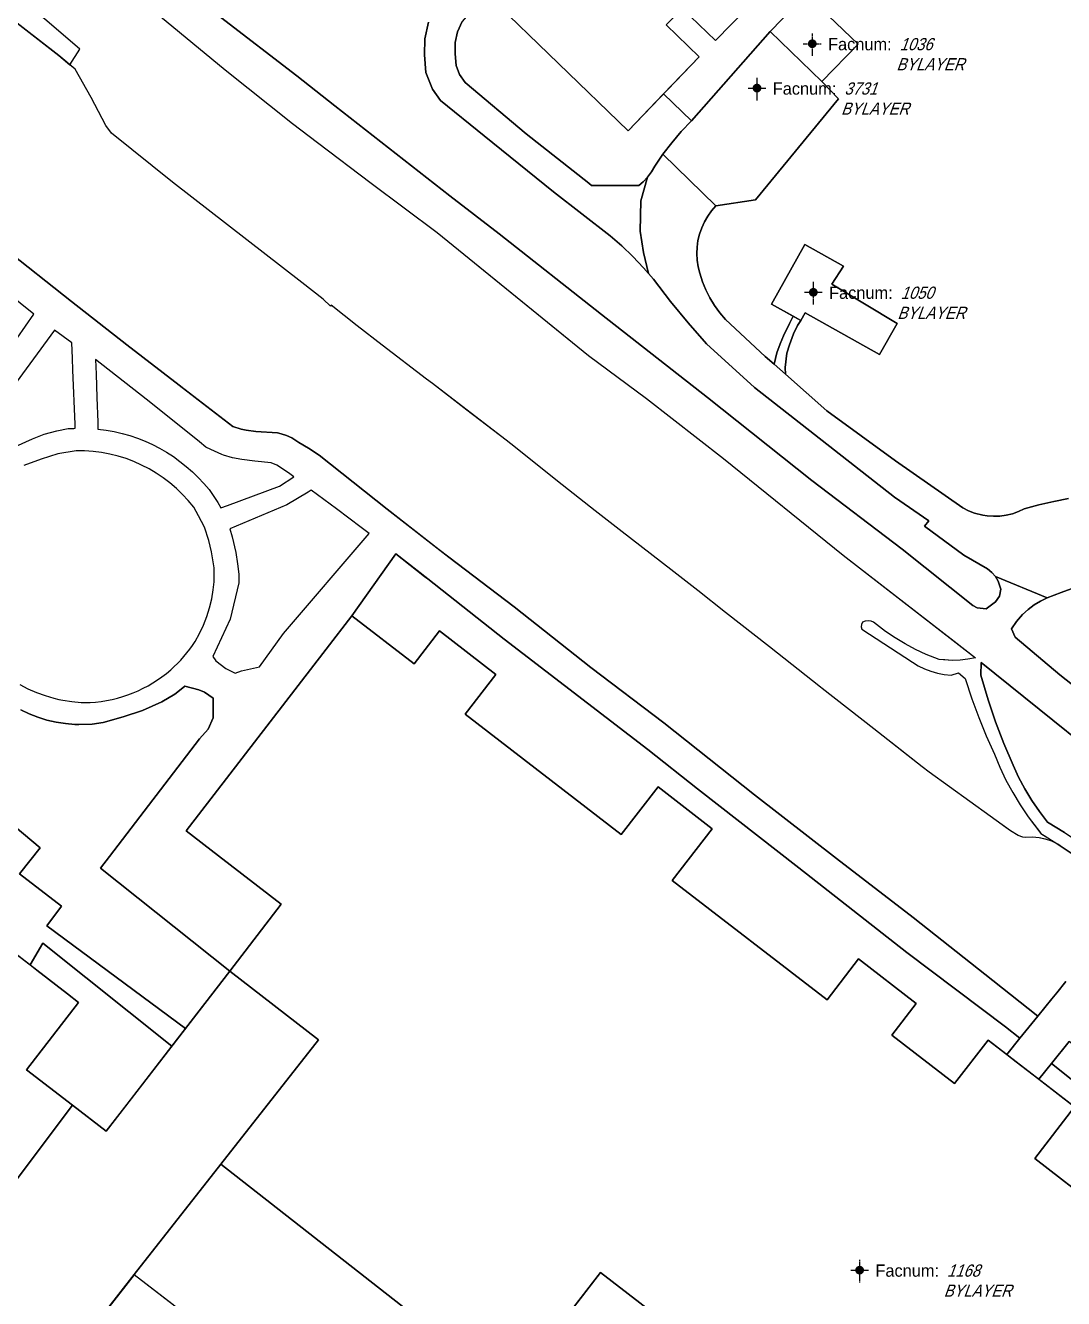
# Model space of a CAD drawing. Header units: inches. Extents: x 1273557 to 1282364, y 239587 to 246310.
# Drawn here: x 1276394.1 to 1276750.7, y 240897.6 to 241334.9 of the extents above; entities that cross this region are included whole.
import ezdxf
from ezdxf.enums import TextEntityAlignment as Align

# ---------------------------------------------------------------- set-up
doc = ezdxf.new("R2010")
doc.units = ezdxf.units.IN
doc.header["$MEASUREMENT"] = 0
doc.linetypes.add('DASHED2', pattern=[0.375, 0.25, -0.125])
doc.layers.add('BLDG-DATA', color=159, linetype='DASHED2', lineweight=30)
for name, color, linetype in [('BLDG-UW', 231, 'Continuous'), ('GRASS', 3, 'Continuous'), ('PATH', 253, 'Continuous'), ('PATH-ISLAND', 252, 'Continuous'), ('PRKG-DATA', 255, 'Continuous'), ('PRKG-UW', 6, 'Continuous'), ('STREET-NONUW', 4, 'Continuous'), ('STREET-UW', 50, 'Continuous')]:
    doc.layers.add(name, color=color, linetype=linetype)
doc.styles.add('SS_LITE', font='FRABK.TTF', dxfattribs={"height": 16})

# ---------------------------------------------------------------- blocks, each defined once
blk = doc.blocks.new('*U1')
for p, q in [((-3.08, 0), (3.08, 0)), ((0, 3.55), (0, -4.2))]:
    blk.add_line(p, q)
at = {"const_width": 1.5}
blk.add_lwpolyline([(-0.75, 0, 1), (0.75, 0, 1)], format="xyb", close=True, dxfattribs=at)
at = {"layer": 'BLDG-DATA', "color": 1, "style": 'SS_LITE'}
blk.add_text('Facnum:', height=4.2, dxfattribs=at).set_placement((27.26, -2.25), align=Align.RIGHT)
at = {"layer": 'BLDG-DATA', "color": 7, "style": 'SS_LITE', "oblique": 20, "width": 0.9, "flags": 8}
for tag, p in [('FACNUM', (29.98, -2.25)), ('OBJECT', (28.84, -9.16))]:
    blk.add_attdef(tag, p, '', height=4.2, dxfattribs=at)
blk = doc.blocks.new('*U8')
for p, q in [((-3.08, 0), (3.08, 0)), ((0, 3.55), (0, -4.2))]:
    blk.add_line(p, q)
at = {"const_width": 1.5}
blk.add_lwpolyline([(-0.75, 0, 1), (0.75, 0, 1)], format="xyb", close=True, dxfattribs=at)
at = {"layer": 'PRKG-DATA', "color": 1, "style": 'SS_LITE'}
blk.add_text('Facnum:', height=4.2, dxfattribs=at).set_placement((27.26, -2.25), align=Align.RIGHT)
at = {"layer": 'PRKG-DATA', "color": 7, "style": 'SS_LITE', "oblique": 20, "width": 0.9, "flags": 8}
for tag, p in [('FACNUM', (29.98, -2.25)), ('OBJECT', (28.84, -9.16))]:
    blk.add_attdef(tag, p, '', height=4.2, dxfattribs=at)

msp = doc.modelspace()

# ---------------------------------------------------------------- linework, layer by layer
at = {"layer": 'BLDG-UW'}
for points in [[(1276553.26, 241345.08), (1276577.69, 241370.32), (1276589.14, 241359.24), (1276594.68, 241364.96), (1276583.23, 241376.04), (1276599.82, 241393.18), (1276611.29, 241382.07), (1276613.72, 241384.57), (1276638.72, 241360.37), (1276636.3, 241357.87), (1276647.71, 241346.82), (1276631.11, 241329.67), (1276619.66, 241340.75), (1276614.14, 241335.04), (1276625.46, 241324.08), (1276601.15, 241298.72), (1276553.26, 241345.08)], [(1276662.31, 241345.67), (1276680.08, 241328.49), (1276667.63, 241315.61), (1276649.86, 241332.79), (1276662.31, 241345.67)], [(1276671.11, 241246.01), (1276675.14, 241252.25), (1276661.84, 241259.7), (1276650.35, 241239.2), (1276660.48, 241233.52), (1276661.95, 241236.15), (1276687.4, 241221.89), (1276693.47, 241232.47)], [(1276408.49, 241002.32), (1276398, 241010.41), (1276385.4, 241020.13), (1276361.29, 241038.73), (1276329.21, 241063.48), (1276310.96, 241077.56), (1276306.9, 241080.69), (1276280.1, 241101.37), (1276278.02, 241102.97), (1276263.35, 241083.94), (1276260.14, 241079.78), (1276240.93, 241094.61), (1276172.49, 241006.79), (1276228.31, 240963.29), (1276284.29, 240919.66), (1276293.02, 240930.99), (1276352.02, 240886.62), (1276391.24, 240938.77), (1276410.22, 240964.01), (1276394.49, 240976.15), (1276412.37, 240999.32)], [(1276220.43, 240836.86), (1276347.42, 240738.91), (1276423.99, 240838.19), (1276395.68, 240860.03), (1276431.5, 240905.82), (1276461.23, 240943.81), (1276494.77, 240986.53), (1276464.27, 241010.06), (1276421.84, 240955.05), (1276410.22, 240964.01), (1276391.24, 240938.77), (1276352.02, 240886.62), (1276293.02, 240930.99)], [(1276461.23, 240943.81), (1276431.5, 240905.82), (1276531.47, 240828.68), (1276560.32, 240866.09)], [(1276504.51, 240699.7), (1276637.59, 240871.1), (1276591.57, 240906.6), (1276459.04, 240734.8), (1276438.64, 240750.51), (1276396.11, 240695.39), (1276406.85, 240687.08), (1276440.05, 240661.47), (1276449.22, 240654.4), (1276478.75, 240631.62), (1276483.39, 240628.06), (1276485.96, 240631.49), (1276512.69, 240667.5), (1276525.44, 240683.55), (1276504.51, 240699.7)]]:
    msp.add_lwpolyline(points, close=True, dxfattribs=at)
msp.add_lwpolyline([(1276762.72, 240928.82), (1276740.79, 240945.73), (1276754.46, 240963.46), (1276745.41, 240970.45), (1276734.39, 240978.94), (1276724.74, 240986.39), (1276713.21, 240971.45), (1276691.65, 240988.09), (1276700.05, 240998.97), (1276680.24, 241014.25), (1276669.43, 241000.24), (1276616.29, 241041.22), (1276630.02, 241059), (1276611.39, 241073.39), (1276598.72, 241056.96), (1276545.15, 241098.28), (1276555.68, 241111.93), (1276536.28, 241126.9), (1276527.56, 241115.6), (1276506.2, 241132.08), (1276497.35, 241120.6), (1276449.28, 241058.28), (1276460.4, 241049.7), (1276481.99, 241033.05), (1276464.27, 241010.06), (1276494.77, 240986.53), (1276461.23, 240943.81), (1276560.32, 240866.09), (1276591.57, 240906.6), (1276637.59, 240871.1)], dxfattribs=at)
at = {"layer": 'GRASS'}
for points in [[(1276553.26, 241345.08), (1276548.09, 241340.71), (1276546.12, 241338.66), (1276544.15, 241336.21), (1276542.55, 241332.67), (1276541.75, 241329.03), (1276541.65, 241325.1), (1276542, 241321.08), (1276543.2, 241317.99), (1276545.1, 241315.26), (1276566.06, 241297.62), (1276587.56, 241280.69), (1276588.57, 241279.94), (1276604.74, 241279.94), (1276606.27, 241281.21), (1276607.81, 241282.82), (1276609.14, 241284.59), (1276610.26, 241286.51), (1276613.08, 241290.64), (1276616.13, 241294.62), (1276619.38, 241298.44), (1276622.83, 241302.07), (1276613.31, 241311.4), (1276601.15, 241298.72)], [(1276410.35, 241216.43), (1276410.24, 241220.61), (1276410.09, 241225.91), (1276404.03, 241230.21), (1276388.42, 241208.8), (1276372.58, 241188.47), (1276366.77, 241180.7), (1276373.66, 241175.56), (1276379.46, 241182.17), (1276384.57, 241186.56), (1276390.68, 241190.22), (1276396.51, 241192.93), (1276400.53, 241194.51), (1276404.88, 241195.7), (1276408.72, 241196.46), (1276410.73, 241196.5), (1276411.21, 241196.51), (1276411.15, 241197.98)], [(1276500.89, 241168.83), (1276492.29, 241175.31), (1276491.21, 241174.63), (1276483.9, 241170.28), (1276464.28, 241162), (1276465.06, 241159.2), (1276466.37, 241153.83), (1276466.93, 241150.01), (1276467.42, 241146.41), (1276467.44, 241143.4), (1276464.45, 241130.94), (1276458.43, 241118.19), (1276459.48, 241116.65), (1276462.9, 241114), (1276466.16, 241112.37), (1276468.3, 241113.19), (1276474.45, 241114.59), (1276482.74, 241126.02), (1276512.15, 241160.36), (1276509.36, 241162.46)], [(1276659.7, 241045.53), (1276624.93, 241072.71), (1276607.85, 241086.23), (1276558.56, 241124.08), (1276532.34, 241144.76), (1276521.36, 241153.43), (1276506.2, 241132.08), (1276527.56, 241115.6), (1276536.28, 241126.9), (1276555.68, 241111.93), (1276545.15, 241098.28), (1276598.72, 241056.96), (1276611.39, 241073.39), (1276630.02, 241059), (1276616.29, 241041.22), (1276669.43, 241000.24), (1276680.24, 241014.25), (1276700.05, 240998.97), (1276691.65, 240988.09), (1276713.21, 240971.45), (1276724.74, 240986.39), (1276731.19, 240981.41), (1276735.69, 240986.99), (1276730.74, 240990.93), (1276696.82, 241016.46)], [(1276722.38, 241116.13), (1276722.28, 241111.74), (1276724.78, 241103.3), (1276727.34, 241095.73), (1276730.19, 241088.24), (1276733.32, 241080.86), (1276735.22, 241076.7), (1276737.36, 241072.64), (1276739.74, 241068.7), (1276742.36, 241064.9), (1276745.19, 241061.26), (1276751.04, 241057.66), (1276756.77, 241053.86), (1276762.38, 241049.88), (1276767.85, 241045.72), (1276773.17, 241041.38), (1276777.08, 241038.29), (1276785.07, 241048.2), (1276793.82, 241059.05), (1276781.52, 241068.48)], [(1276444.42, 240984.33), (1276400.04, 241019.65), (1276395.71, 241012.18), (1276398, 241010.41), (1276408.49, 241002.32), (1276412.37, 240999.32), (1276394.49, 240976.15), (1276410.22, 240964.01), (1276421.84, 240955.05), (1276429.01, 240964.35)]]:
    msp.add_lwpolyline(points, close=True, dxfattribs=at)
for points in [[(1276662.31, 241345.67), (1276680.08, 241328.49), (1276667.63, 241315.61), (1276673.35, 241309.65), (1276644.9, 241274.94), (1276631.27, 241272.95), (1276629.78, 241271.24), (1276628.45, 241269.4), (1276627.32, 241267.44), (1276626.37, 241265.38), (1276625.63, 241263.23), (1276625.1, 241261.03), (1276624.78, 241258.78), (1276624.68, 241256.52), (1276624.8, 241254.25), (1276625.14, 241252.01), (1276625.69, 241249.81), (1276626.61, 241246.88), (1276627.76, 241244.04), (1276629.14, 241241.3), (1276630.74, 241238.68), (1276632.55, 241236.2), (1276634.55, 241233.87), (1276648.18, 241221.2), (1276651.22, 241218.52), (1276652.24, 241222.39), (1276653.36, 241225.54), (1276654.48, 241228.26), (1276656.51, 241232.48), (1276657.74, 241235.06), (1276650.35, 241239.2), (1276661.84, 241259.7), (1276675.14, 241252.25), (1276671.11, 241246.01), (1276693.47, 241232.47), (1276687.4, 241221.89), (1276661.95, 241236.15), (1276660.48, 241233.52), (1276659.29, 241231.79), (1276657.91, 241228.95), (1276656.59, 241225.2), (1276655.61, 241222.28), (1276654.99, 241217.36), (1276655.15, 241215.06), (1276669.35, 241202.57), (1276692.91, 241185.36), (1276716.11, 241169.17), (1276718.07, 241168.18), (1276720.12, 241167.4), (1276722.9, 241166.71), (1276724.41, 241166.45), (1276726.6, 241166.31), (1276728.79, 241166.38), (1276730.97, 241166.68), (1276733.1, 241167.19), (1276735.17, 241167.91), (1276737.16, 241168.83), (1276742.19, 241170.23), (1276747.28, 241171.41), (1276752.42, 241172.38)], [(1276435.94, 241341.76), (1276462.75, 241319.66), (1276485.86, 241301.19), (1276494.44, 241294.68), (1276512.86, 241280.69), (1276535.5, 241263.77), (1276566.65, 241238.49), (1276587.54, 241221.55), (1276607.41, 241206.79), (1276633.84, 241186.17), (1276675.01, 241152.89), (1276713.14, 241123.35), (1276720.43, 241117.7), (1276717.81, 241117.18), (1276715.16, 241116.88), (1276712.5, 241116.81), (1276709.93, 241116.96), (1276707.93, 241117.07), (1276703.49, 241118.86), (1276699.84, 241120.56), (1276696.28, 241122.45), (1276692.82, 241124.52), (1276689.48, 241126.78), (1276685.35, 241129.88), (1276684.54, 241130.24), (1276683.54, 241130.39), (1276682.53, 241130.27), (1276681.59, 241129.9), (1276681.24, 241129.16), (1276681.18, 241128.35), (1276681.41, 241127.56), (1276698.74, 241116.19), (1276700.77, 241114.96), (1276702.9, 241113.91), (1276705.11, 241113.06), (1276707.39, 241112.42), (1276709.71, 241111.98), (1276712.06, 241111.76), (1276714.56, 241112.5), (1276716.9, 241110.54), (1276719.19, 241103.58), (1276721.55, 241097.16), (1276724.14, 241090.84), (1276726.96, 241084.64), (1276728.81, 241080.13), (1276730.89, 241075.71), (1276733.21, 241071.39), (1276735.75, 241067.19), (1276737.12, 241065.17), (1276738.52, 241063.12), (1276742.4, 241057.99), (1276742.87, 241057.36), (1276744.6, 241056.32), (1276745.28, 241055.91), (1276748.68, 241053.69), (1276746.64, 241054.67), (1276744.49, 241055.39), (1276744.2, 241055.45), (1276742.27, 241055.85), (1276741.14, 241055.95), (1276740.02, 241056.04), (1276737.75, 241055.95), (1276736.7, 241056.14), (1276735.13, 241056.65), (1276732.48, 241058.26), (1276730.87, 241059.42), (1276725.44, 241063.32), (1276704.52, 241078.37), (1276702.14, 241080.23), (1276694.5, 241086.23), (1276685.45, 241093.32), (1276667.79, 241107.17), (1276667.21, 241107.63), (1276649.61, 241121.48), (1276634.6, 241133.29), (1276625.05, 241140.8), (1276616.85, 241147.16), (1276597.99, 241161.77), (1276589.75, 241168.16), (1276576.88, 241178.39), (1276562.44, 241189.88), (1276559.18, 241192.39), (1276545.69, 241202.8), (1276533.94, 241211.86), (1276531.91, 241213.41), (1276516.65, 241225.11), (1276507.99, 241231.74), (1276499.15, 241238.79), (1276498.88, 241238.5), (1276496.33, 241240.83), (1276489.03, 241246.61), (1276444.58, 241281.03), (1276423.68, 241297.89), (1276421.68, 241300.55), (1276416.72, 241310.13), (1276411.16, 241319.91), (1276409.36, 241321.41), (1276412.78, 241326.77), (1276400.65, 241337.13)], [(1276461.11, 241337.68), (1276487.27, 241317.53), (1276500.41, 241307.26), (1276513.56, 241296.98), (1276539.85, 241276.38), (1276556.76, 241263.3), (1276591.99, 241235.55), (1276628.42, 241207.08), (1276664.22, 241178.64), (1276695.26, 241154.98), (1276719.47, 241135.7), (1276720.95, 241134.81), (1276724.05, 241134.51), (1276727.3, 241136.9), (1276728.64, 241138.91), (1276729.18, 241141.21), (1276728.18, 241144.06), (1276727.33, 241145.6), (1276725.98, 241146.98), (1276724.49, 241148.21), (1276716.41, 241152.97), (1276702.89, 241162.93), (1276704.44, 241164.69), (1276692.6, 241172.84), (1276644.53, 241210.49), (1276628.07, 241225.5), (1276621.77, 241232.71), (1276615.69, 241240.11), (1276609.85, 241247.69), (1276608.12, 241249.68), (1276606.39, 241251.67), (1276602.75, 241255.49), (1276598.94, 241259.14), (1276594.97, 241262.61), (1276575.52, 241277.76), (1276551.64, 241297), (1276536.62, 241309.1), (1276533.89, 241313.03), (1276531.68, 241318.68), (1276531.16, 241324.79), (1276531.3, 241330.29), (1276532.54, 241335.98)], [(1276391.31, 241227.5), (1276396.96, 241235.7), (1276382.78, 241247.01)], [(1276755.75, 241142.28), (1276749.83, 241140.11), (1276747.47, 241139.22), (1276745.08, 241138.32), (1276742.78, 241137.19), (1276740.59, 241135.86), (1276738.52, 241134.33), (1276736.6, 241132.61), (1276734.56, 241130.19), (1276732.78, 241127.65), (1276734.02, 241124.72), (1276749.34, 241111.88), (1276795.86, 241075.22)], [(1276373.25, 241074.1), (1276399.13, 241052.43), (1276392.06, 241043.45), (1276406.54, 241032.38), (1276401.49, 241025.62), (1276449.09, 240990.38), (1276464.27, 241010.06), (1276419.88, 241045.45), (1276422.97, 241049.48), (1276453.94, 241089.86), (1276456.85, 241093.15), (1276458.61, 241097.1), (1276458.63, 241103.8), (1276455.62, 241105.87), (1276453.64, 241106.65), (1276448.87, 241107.93), (1276447.59, 241106.91), (1276445.44, 241105.18), (1276440.98, 241102.54), (1276434.28, 241099.61), (1276427.64, 241097.42), (1276420.82, 241095.51), (1276417.01, 241094.87), (1276412.44, 241094.82), (1276411.06, 241094.8), (1276407.84, 241095.08), (1276404.65, 241095.58), (1276401.5, 241096.31), (1276398.41, 241097.27), (1276395.39, 241098.44), (1276392.47, 241099.82)], [(1276949.26, 240819.37), (1276838.67, 240904.06), (1276779.75, 240951.91), (1276746.57, 240978.33), (1276742.21, 240972.92), (1276754.46, 240963.46), (1276754.46, 240963.46), (1276740.79, 240945.73), (1276762.72, 240928.82), (1276771.33, 240939.98), (1276788.86, 240926.45), (1276784.94, 240921.36), (1276780.49, 240915.59), (1276835.88, 240872.88)]]:
    msp.add_lwpolyline(points, dxfattribs=at)
msp.add_lwpolyline([(1276435.58, 241206.47), (1276418.17, 241220.17), (1276418.35, 241215.14), (1276418.63, 241207.08), (1276418.93, 241198.61), (1276419.01, 241196.25, -0.200841), (1276457.17, 241175.44), (1276460.15, 241171.03), (1276461.21, 241169.18), (1276463.53, 241170.04), (1276481.31, 241176.62), (1276486.3, 241179.81), (1276484.5, 241181.17), (1276480.39, 241183.87), (1276478.46, 241184.64), (1276472.9, 241185.22), (1276468.48, 241185.78), (1276465.18, 241186.33), (1276462.18, 241187.32), (1276461.5, 241187.55), (1276457.78, 241189.27), (1276456.11, 241190.05), (1276453.88, 241191.83), (1276448.04, 241196.51)], format="xyb", close=True, dxfattribs=at)
msp.add_lwpolyline([(1276392.18, 241108.56), (1276394.97, 241107.08), (1276397.86, 241105.79), (1276400.83, 241104.69), (1276403.86, 241103.8), (1276405.58, 241103.42), (1276406.95, 241103.11), (1276410.07, 241102.63), (1276413.22, 241102.36), (1276416.3, 241102.3, 0.1663), (1276443.98, 241113.58, 0.069757), (1276452.39, 241123.26), (1276453.92, 241126.02), (1276455.26, 241128.88), (1276456.4, 241131.82), (1276457.34, 241134.83), (1276458.08, 241137.89), (1276458.61, 241141), (1276458.93, 241143.77), (1276458.89, 241148.59), (1276458.04, 241154.06), (1276457.13, 241157.96), (1276455.55, 241162.52), (1276453.54, 241166.5), (1276451.89, 241169.38, 0.237705), (1276411.49, 241188.82), (1276405.19, 241187.77), (1276399.5, 241185.91), (1276393.58, 241183.76)], format="xyb", dxfattribs=at)
at = {"layer": 'PATH'}
for points in [[(1276378.65, 241345.51), (1276405.62, 241324.54), (1276409.36, 241321.41), (1276412.78, 241326.77), (1276400.65, 241337.13), (1276381.73, 241351.72)], [(1276614.14, 241335.04), (1276625.46, 241324.08), (1276613.31, 241311.4), (1276622.83, 241302.07), (1276649.86, 241332.79), (1276662.31, 241345.67)], [(1276647.71, 241346.82), (1276631.11, 241329.67), (1276619.66, 241340.75)], [(1276435.94, 241341.76), (1276462.75, 241319.66), (1276485.86, 241301.19), (1276494.44, 241294.68), (1276512.86, 241280.69), (1276535.5, 241263.77), (1276587.54, 241221.55), (1276607.41, 241206.79), (1276633.84, 241186.17), (1276675.01, 241152.89), (1276720.43, 241117.7), (1276717.81, 241117.18), (1276715.16, 241116.88), (1276712.5, 241116.81), (1276707.93, 241117.07), (1276703.49, 241118.86), (1276699.84, 241120.56), (1276696.28, 241122.45), (1276692.82, 241124.52), (1276689.48, 241126.78), (1276685.35, 241129.88), (1276684.54, 241130.24), (1276683.54, 241130.39), (1276682.53, 241130.27), (1276681.59, 241129.9), (1276681.24, 241129.16), (1276681.18, 241128.35), (1276681.41, 241127.56), (1276698.74, 241116.19), (1276700.77, 241114.96), (1276702.9, 241113.91), (1276705.11, 241113.06), (1276707.39, 241112.42), (1276709.71, 241111.98), (1276712.06, 241111.76), (1276714.56, 241112.5), (1276716.9, 241110.54), (1276719.19, 241103.58), (1276721.55, 241097.16), (1276724.14, 241090.84), (1276726.96, 241084.64), (1276728.81, 241080.13), (1276730.89, 241075.71), (1276733.21, 241071.39), (1276735.75, 241067.19), (1276738.52, 241063.12), (1276742.87, 241057.36), (1276745.28, 241055.91), (1276748.68, 241053.69), (1276753.67, 241050.34)], [(1276795.86, 241075.22), (1276749.34, 241111.88), (1276734.02, 241124.72), (1276732.78, 241127.65), (1276734.56, 241130.19), (1276736.6, 241132.61), (1276738.52, 241134.33), (1276740.59, 241135.86), (1276742.78, 241137.19), (1276745.08, 241138.32), (1276727.33, 241145.6), (1276728.18, 241144.06), (1276729.18, 241141.21), (1276728.64, 241138.91), (1276727.3, 241136.9), (1276724.05, 241134.51), (1276720.95, 241134.81), (1276719.47, 241135.7), (1276695.26, 241154.98), (1276664.22, 241178.64), (1276628.42, 241207.08), (1276591.99, 241235.55), (1276556.76, 241263.3), (1276539.85, 241276.38), (1276513.56, 241296.98), (1276500.41, 241307.26), (1276487.27, 241317.53), (1276461.11, 241337.68)], [(1276532.54, 241335.98), (1276531.3, 241330.29), (1276531.16, 241324.79), (1276531.68, 241318.68), (1276533.89, 241313.03), (1276536.62, 241309.1), (1276551.64, 241297), (1276575.52, 241277.76), (1276594.97, 241262.61), (1276598.94, 241259.14), (1276602.75, 241255.49), (1276606.39, 241251.67), (1276608.12, 241249.68), (1276606.36, 241256.88), (1276605.23, 241264.23), (1276605.42, 241274.68), (1276607.81, 241282.82), (1276606.27, 241281.21), (1276604.74, 241279.94), (1276588.57, 241279.94), (1276587.56, 241280.69), (1276566.06, 241297.62), (1276545.1, 241315.26), (1276543.2, 241317.99), (1276542, 241321.08), (1276541.65, 241325.1), (1276541.75, 241329.03), (1276542.55, 241332.67), (1276544.15, 241336.21)], [(1276392.47, 241099.82), (1276395.39, 241098.44), (1276398.41, 241097.27), (1276401.5, 241096.31), (1276404.65, 241095.58), (1276407.84, 241095.08), (1276411.06, 241094.8), (1276412.44, 241094.82), (1276417.01, 241094.87), (1276420.82, 241095.51), (1276427.64, 241097.42), (1276434.28, 241099.61), (1276440.98, 241102.54), (1276445.44, 241105.18), (1276447.59, 241106.91), (1276448.87, 241107.93), (1276453.64, 241106.65), (1276455.62, 241105.87), (1276458.63, 241103.8), (1276458.61, 241097.1), (1276456.85, 241093.15), (1276453.94, 241089.86), (1276422.97, 241049.48), (1276419.88, 241045.45), (1276464.27, 241010.06), (1276481.99, 241033.05), (1276460.4, 241049.7), (1276449.28, 241058.28), (1276497.35, 241120.6), (1276506.2, 241132.08), (1276521.36, 241153.43), (1276531.21, 241145.66), (1276532.34, 241144.76), (1276558.56, 241124.08), (1276607.85, 241086.23), (1276624.93, 241072.71), (1276659.7, 241045.53), (1276696.82, 241016.46), (1276730.74, 240990.93), (1276735.69, 240986.99), (1276741.79, 240994.55), (1276726.4, 241006.87), (1276698.98, 241028.47), (1276672.68, 241048.71), (1276644.46, 241070.62), (1276613.4, 241095.36), (1276588.26, 241114.4), (1276561.91, 241135.21), (1276539.51, 241152.21), (1276536.23, 241154.77), (1276518.33, 241168.73), (1276494.96, 241187.26), (1276491.32, 241189.67), (1276488.04, 241191.69), (1276485.61, 241193.22), (1276483.74, 241194.03), (1276481.94, 241194.66), (1276480.69, 241194.91), (1276473.24, 241195.38), (1276469.96, 241195.86), (1276468.23, 241196.18), (1276465.37, 241197.13), (1276457.85, 241202.9), (1276448.54, 241210.04), (1276446.87, 241211.32), (1276428.9, 241225.2), (1276409.93, 241240.06), (1276386.21, 241258.79)], [(1276751.04, 241057.66), (1276745.19, 241061.26), (1276742.36, 241064.9), (1276739.74, 241068.7), (1276737.36, 241072.64), (1276735.22, 241076.7), (1276733.32, 241080.86), (1276730.19, 241088.24), (1276727.34, 241095.73), (1276724.78, 241103.3), (1276722.28, 241111.74), (1276722.38, 241116.13), (1276781.52, 241068.48)], [(1276385.4, 241020.13), (1276395.71, 241012.18), (1276400.04, 241019.65), (1276444.42, 240984.33), (1276449.09, 240990.38), (1276401.49, 241025.62), (1276406.54, 241032.38), (1276392.06, 241043.45), (1276399.13, 241052.43), (1276373.25, 241074.1)], [(1276751.42, 241006.48), (1276748.34, 241002.67), (1276746.67, 241000.6), (1276741.79, 240994.55), (1276735.69, 240986.99), (1276731.19, 240981.41), (1276734.39, 240978.94), (1276742.21, 240972.92), (1276746.57, 240978.33), (1276752.64, 240985.86)], [(1276865.83, 240896.23), (1276856.96, 240903.3), (1276835.47, 240920.85), (1276819.24, 240934.02), (1276787.47, 240958.9), (1276755.06, 240983.92), (1276752.64, 240985.86), (1276746.57, 240978.33), (1276779.75, 240951.91), (1276838.67, 240904.06), (1276949.26, 240819.37)], [(1276458.83, 240884.71), (1276431.49, 240905.8), (1276395.68, 240860.03)]]:
    msp.add_lwpolyline(points, dxfattribs=at)
msp.add_lwpolyline([(1276656.59, 241225.2), (1276657.91, 241228.95), (1276659.29, 241231.79), (1276660.48, 241233.52), (1276657.74, 241235.06), (1276656.51, 241232.48), (1276654.48, 241228.26), (1276653.36, 241225.54), (1276652.24, 241222.39), (1276651.22, 241218.52), (1276655.15, 241215.06), (1276654.99, 241217.36), (1276655.61, 241222.28)], close=True, dxfattribs=at)
at = {"layer": 'PATH-ISLAND'}
msp.add_lwpolyline([(1276391.31, 241227.5), (1276396.96, 241235.7), (1276382.78, 241247.01)], dxfattribs=at)
for points in [[(1276410.35, 241216.43), (1276410.24, 241220.61), (1276410.09, 241225.91), (1276404.03, 241230.21), (1276388.42, 241208.8), (1276372.58, 241188.47), (1276366.77, 241180.7), (1276373.66, 241175.56), (1276379.46, 241182.17), (1276384.57, 241186.56), (1276390.68, 241190.22), (1276396.51, 241192.93), (1276400.53, 241194.51), (1276404.88, 241195.7), (1276408.72, 241196.46), (1276410.73, 241196.5), (1276411.21, 241196.51), (1276411.15, 241197.98)], [(1276512.15, 241160.36), (1276509.36, 241162.46), (1276500.89, 241168.83), (1276492.29, 241175.31), (1276491.21, 241174.63), (1276483.9, 241170.28), (1276464.28, 241162), (1276465.06, 241159.2), (1276466.37, 241153.83), (1276466.93, 241150.01), (1276467.42, 241146.41), (1276467.44, 241143.4), (1276464.45, 241130.94), (1276458.43, 241118.19), (1276459.48, 241116.65), (1276462.9, 241114), (1276466.16, 241112.37), (1276468.3, 241113.19), (1276474.45, 241114.59), (1276482.74, 241126.02)]]:
    msp.add_lwpolyline(points, close=True, dxfattribs=at)
msp.add_lwpolyline([(1276435.58, 241206.47), (1276418.17, 241220.17), (1276418.35, 241215.14), (1276418.63, 241207.08), (1276418.93, 241198.61), (1276419.01, 241196.25, -0.200841), (1276457.17, 241175.44), (1276460.15, 241171.03), (1276461.21, 241169.18), (1276463.53, 241170.04), (1276481.31, 241176.62), (1276486.3, 241179.81), (1276484.5, 241181.17), (1276480.39, 241183.87), (1276478.46, 241184.64), (1276472.9, 241185.22), (1276468.48, 241185.78), (1276465.18, 241186.33), (1276462.18, 241187.32), (1276461.5, 241187.55), (1276457.78, 241189.27), (1276456.11, 241190.05), (1276453.88, 241191.83), (1276448.04, 241196.51)], format="xyb", close=True, dxfattribs=at)
msp.add_lwpolyline([(1276392.18, 241108.56), (1276394.97, 241107.08), (1276397.86, 241105.79), (1276400.83, 241104.69), (1276403.86, 241103.8), (1276405.58, 241103.42), (1276406.95, 241103.11), (1276410.07, 241102.63), (1276413.22, 241102.36), (1276416.3, 241102.3, 0.1663), (1276443.98, 241113.58, 0.069757), (1276452.39, 241123.26), (1276453.92, 241126.02), (1276455.26, 241128.88), (1276456.4, 241131.82), (1276457.34, 241134.83), (1276458.08, 241137.89), (1276458.61, 241141), (1276458.93, 241143.77), (1276458.89, 241148.59), (1276458.04, 241154.06), (1276457.13, 241157.96), (1276455.55, 241162.52), (1276453.54, 241166.5), (1276451.89, 241169.38, 0.237705), (1276411.49, 241188.82), (1276405.19, 241187.77), (1276399.5, 241185.91), (1276393.58, 241183.76)], format="xyb", dxfattribs=at)
at = {"layer": 'PRKG-UW'}
msp.add_lwpolyline([(1276673.35, 241309.65), (1276667.63, 241315.61), (1276649.86, 241332.79), (1276622.83, 241302.07), (1276619.38, 241298.44), (1276616.13, 241294.62), (1276613.08, 241290.64), (1276631.27, 241272.95), (1276644.9, 241274.94)], close=True, dxfattribs=at)
at = {"layer": 'STREET-NONUW'}
for points in [[(1276753.67, 241050.34), (1276750.36, 241052.56), (1276748.68, 241053.69), (1276746.64, 241054.67), (1276744.49, 241055.39), (1276742.27, 241055.85), (1276740.02, 241056.04), (1276737.75, 241055.95), (1276736.7, 241056.14), (1276735.13, 241056.65), (1276732.48, 241058.26), (1276725.44, 241063.32), (1276704.52, 241078.37), (1276702.14, 241080.23), (1276685.45, 241093.32), (1276667.79, 241107.17), (1276667.21, 241107.63), (1276649.61, 241121.48), (1276634.6, 241133.29), (1276625.05, 241140.8), (1276616.85, 241147.16), (1276597.99, 241161.77), (1276589.75, 241168.16), (1276576.88, 241178.39), (1276562.44, 241189.88), (1276559.18, 241192.39), (1276533.94, 241211.86), (1276531.91, 241213.41), (1276516.65, 241225.11), (1276507.99, 241231.74), (1276499.15, 241238.79), (1276498.88, 241238.5), (1276496.33, 241240.83), (1276489.03, 241246.61), (1276444.58, 241281.03), (1276423.68, 241297.89), (1276421.68, 241300.55), (1276416.72, 241310.13), (1276411.16, 241319.91), (1276405.62, 241324.54), (1276374.33, 241348.87)], [(1276386.21, 241258.79), (1276409.93, 241240.06), (1276428.9, 241225.2), (1276446.87, 241211.32), (1276457.85, 241202.9), (1276465.37, 241197.13), (1276468.23, 241196.18), (1276469.96, 241195.86), (1276473.24, 241195.38), (1276480.69, 241194.91), (1276481.94, 241194.66), (1276483.74, 241194.03), (1276485.61, 241193.22), (1276488.04, 241191.69), (1276491.32, 241189.67), (1276494.96, 241187.26), (1276518.33, 241168.73), (1276539.51, 241152.21), (1276561.91, 241135.21), (1276588.26, 241114.4), (1276613.4, 241095.36), (1276644.46, 241070.62), (1276672.68, 241048.71), (1276698.98, 241028.47), (1276726.4, 241006.87), (1276741.79, 240994.55), (1276746.67, 241000.6), (1276748.34, 241002.67), (1276751.42, 241006.48)]]:
    msp.add_lwpolyline(points, dxfattribs=at)
at = {"layer": 'STREET-UW'}
msp.add_lwpolyline([(1276752.42, 241172.38), (1276747.28, 241171.41), (1276742.19, 241170.23), (1276737.16, 241168.83), (1276735.17, 241167.91), (1276733.1, 241167.19), (1276730.97, 241166.68), (1276728.79, 241166.38), (1276726.6, 241166.31), (1276724.41, 241166.45), (1276722.9, 241166.71), (1276720.12, 241167.4), (1276718.07, 241168.18), (1276716.11, 241169.17), (1276692.91, 241185.36), (1276669.35, 241202.57), (1276655.15, 241215.06), (1276651.22, 241218.52), (1276648.18, 241221.2), (1276634.55, 241233.87), (1276632.55, 241236.2), (1276630.74, 241238.68), (1276629.14, 241241.3), (1276627.76, 241244.04), (1276626.61, 241246.88), (1276625.69, 241249.81), (1276625.14, 241252.01), (1276624.8, 241254.25), (1276624.68, 241256.52), (1276624.78, 241258.78), (1276625.1, 241261.03), (1276625.63, 241263.23), (1276626.37, 241265.38), (1276627.32, 241267.44), (1276628.45, 241269.4), (1276629.78, 241271.24), (1276631.27, 241272.95), (1276613.08, 241290.64), (1276610.26, 241286.51), (1276609.14, 241284.59), (1276607.81, 241282.82), (1276605.42, 241274.68), (1276605.23, 241264.23), (1276606.36, 241256.88), (1276608.12, 241249.68), (1276609.85, 241247.69), (1276615.69, 241240.11), (1276621.77, 241232.71), (1276628.07, 241225.5), (1276644.53, 241210.49), (1276692.6, 241172.84), (1276704.44, 241164.69), (1276702.89, 241162.93), (1276716.41, 241152.97), (1276724.49, 241148.21), (1276725.98, 241146.98), (1276727.33, 241145.6), (1276745.08, 241138.32), (1276747.47, 241139.22), (1276749.83, 241140.11), (1276755.75, 241142.28)], dxfattribs=at)

# ---------------------------------------------------------------- block references
at = {"layer": 'BLDG-DATA'}
ref = msp.add_blockref('*U1', (1276664.36, 241328.6), dxfattribs=at)
ref.add_attrib('FACNUM', '1036', (1276694.34, 241326.35), dxfattribs={"color": 7, "height": 4.2, "style": 'SS_LITE', "oblique": 20, "width": 0.9})
ref.add_attrib('OBJECT', 'BYLAYER', (1276693.2, 241319.45), dxfattribs={"color": 7, "height": 4.2, "style": 'SS_LITE', "oblique": 20, "width": 0.9})
ref = msp.add_blockref('*U1', (1276664.72, 241243.23), dxfattribs=at)
ref.add_attrib('FACNUM', '1050', (1276694.7, 241240.98), dxfattribs={"color": 7, "height": 4.2, "style": 'SS_LITE', "oblique": 20, "width": 0.9})
ref.add_attrib('OBJECT', 'BYLAYER', (1276693.56, 241234.07), dxfattribs={"color": 7, "height": 4.2, "style": 'SS_LITE', "oblique": 20, "width": 0.9})
ref = msp.add_blockref('*U1', (1276680.63, 240907.36), dxfattribs=at)
ref.add_attrib('FACNUM', '1168', (1276710.61, 240905.12), dxfattribs={"color": 7, "height": 4.2, "style": 'SS_LITE', "oblique": 20, "width": 0.9})
ref.add_attrib('OBJECT', 'BYLAYER', (1276709.46, 240898.21), dxfattribs={"color": 7, "height": 4.2, "style": 'SS_LITE', "oblique": 20, "width": 0.9})
at = {"layer": 'PRKG-DATA'}
ref = msp.add_blockref('*U8', (1276645.37, 241313.36), dxfattribs=at)
ref.add_attrib('FACNUM', '3731', (1276675.35, 241311.11), dxfattribs={"color": 7, "height": 4.2, "style": 'SS_LITE', "oblique": 20, "width": 0.9})
ref.add_attrib('OBJECT', 'BYLAYER', (1276674.2, 241304.2), dxfattribs={"color": 7, "height": 4.2, "style": 'SS_LITE', "oblique": 20, "width": 0.9})

doc.saveas('drawing.dxf')
